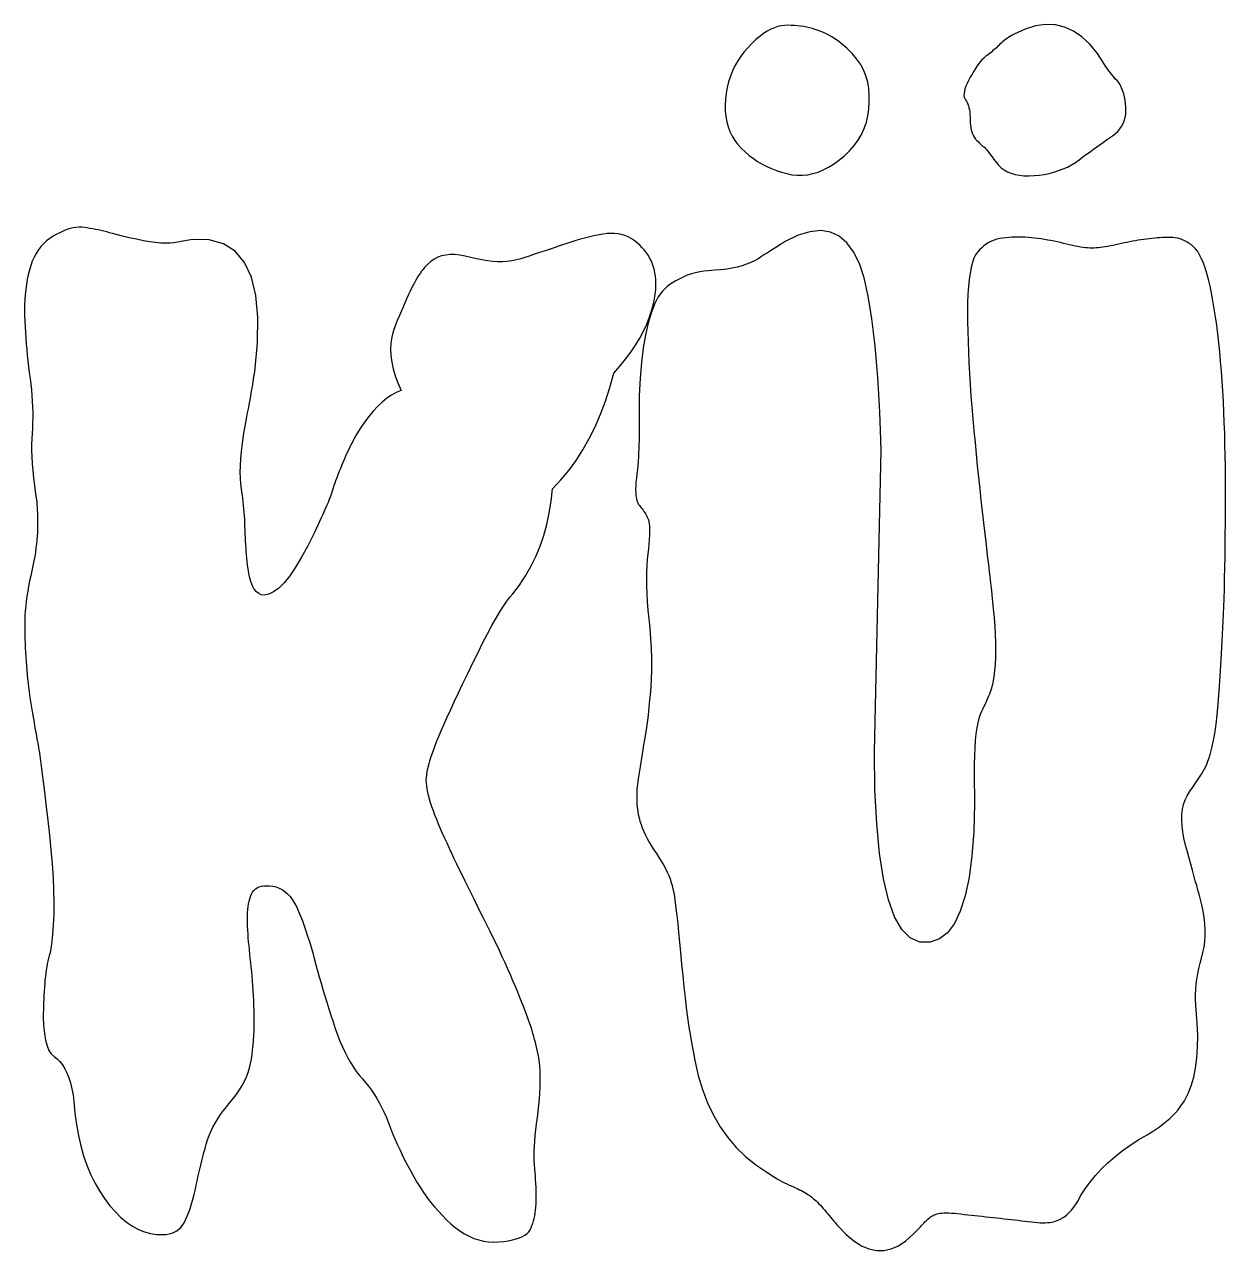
# Model space of a CAD drawing. Header units: millimetres. Extents: x 5 to 265, y 5 to 96.
# Drawn here: x 69.61 to 95.06, y 70.1 to 96.09 of the extents above; entities that cross this region are included whole.
import ezdxf

# ---------------------------------------------------------------- set-up
doc = ezdxf.new("R2010")
doc.units = ezdxf.units.MM

msp = doc.modelspace()

# ---------------------------------------------------------------- linework, layer by layer
at = {"layer": 'Schnitt'}
for points in [[(86.864, 95.725), (86.812, 95.762), (86.759, 95.796), (86.705, 95.829), (86.651, 95.859), (86.595, 95.888), (86.539, 95.914), (86.482, 95.939), (86.424, 95.962), (86.365, 95.982), (86.306, 96.001), (86.245, 96.017), (86.183, 96.031), (86.12, 96.043), (86.055, 96.053), (85.99, 96.06), (85.924, 96.065), (85.856, 96.068), (85.787, 96.069), (85.717, 96.067), (85.646, 96.06), (85.574, 96.044), (85.5, 96.019), (85.424, 95.986), (85.347, 95.944), (85.269, 95.893), (85.19, 95.833), (85.109, 95.765), (85.026, 95.688), (84.942, 95.602), (84.862, 95.51), (84.788, 95.414), (84.722, 95.314), (84.663, 95.21), (84.611, 95.102), (84.567, 94.99), (84.53, 94.874), (84.501, 94.754), (84.478, 94.631), (84.463, 94.503), (84.457, 94.376), (84.459, 94.254), (84.47, 94.137), (84.49, 94.025), (84.52, 93.918), (84.558, 93.817), (84.605, 93.72), (84.662, 93.628), (84.727, 93.542), (84.802, 93.461), (84.882, 93.384), (84.966, 93.313), (85.053, 93.247), (85.144, 93.186), (85.238, 93.129), (85.336, 93.078), (85.437, 93.033), (85.541, 92.992), (85.649, 92.956), (85.76, 92.925), (85.872, 92.903), (85.984, 92.891), (86.095, 92.891), (86.206, 92.903), (86.316, 92.925), (86.426, 92.959), (86.535, 93.004), (86.643, 93.06), (86.751, 93.128), (86.859, 93.207), (86.982, 93.306), (87.092, 93.41), (87.189, 93.52), (87.273, 93.635), (87.345, 93.756), (87.403, 93.883), (87.448, 94.016), (87.481, 94.154), (87.5, 94.297), (87.507, 94.447), (87.511, 94.591), (87.501, 94.731), (87.477, 94.866), (87.439, 94.997), (87.387, 95.123), (87.321, 95.245), (87.24, 95.362), (87.146, 95.475), (87.037, 95.583), (86.915, 95.687)], [(90.502, 95.838), (90.466, 95.815), (90.431, 95.791), (90.398, 95.768), (90.367, 95.744), (90.336, 95.719), (90.307, 95.694), (90.28, 95.67), (90.254, 95.644), (90.228, 95.619), (90.203, 95.595), (90.177, 95.571), (90.15, 95.547), (90.124, 95.525), (90.097, 95.502), (90.07, 95.481), (90.042, 95.459), (90.014, 95.439), (89.986, 95.419), (89.958, 95.397), (89.928, 95.369), (89.897, 95.337), (89.865, 95.299), (89.831, 95.257), (89.797, 95.209), (89.761, 95.157), (89.725, 95.099), (89.687, 95.036), (89.648, 94.968), (89.612, 94.9), (89.581, 94.836), (89.556, 94.777), (89.538, 94.722), (89.525, 94.672), (89.518, 94.627), (89.517, 94.585), (89.522, 94.549), (89.533, 94.517), (89.549, 94.489), (89.568, 94.462), (89.585, 94.432), (89.6, 94.398), (89.613, 94.361), (89.623, 94.32), (89.632, 94.276), (89.639, 94.229), (89.644, 94.178), (89.647, 94.124), (89.648, 94.066), (89.65, 94.009), (89.654, 93.954), (89.661, 93.903), (89.671, 93.854), (89.683, 93.809), (89.699, 93.767), (89.717, 93.728), (89.738, 93.692), (89.762, 93.659), (89.789, 93.63), (89.816, 93.603), (89.84, 93.579), (89.862, 93.558), (89.881, 93.539), (89.898, 93.524), (89.912, 93.511), (89.924, 93.501), (89.933, 93.494), (89.94, 93.49), (89.944, 93.489), (89.949, 93.485), (89.959, 93.476), (89.973, 93.46), (89.991, 93.437), (90.014, 93.408), (90.042, 93.372), (90.074, 93.33), (90.111, 93.281), (90.152, 93.226), (90.198, 93.165), (90.249, 93.104), (90.306, 93.05), (90.37, 93.003), (90.441, 92.964), (90.518, 92.932), (90.602, 92.908), (90.692, 92.89), (90.788, 92.881), (90.891, 92.878), (91.001, 92.883), (91.112, 92.894), (91.219, 92.91), (91.324, 92.931), (91.424, 92.957), (91.522, 92.989), (91.616, 93.025), (91.707, 93.066), (91.794, 93.113), (91.878, 93.164), (91.959, 93.221), (92.037, 93.279), (92.113, 93.336), (92.188, 93.391), (92.261, 93.444), (92.332, 93.496), (92.402, 93.546), (92.47, 93.594), (92.536, 93.64), (92.6, 93.685), (92.663, 93.728), (92.722, 93.772), (92.774, 93.82), (92.819, 93.872), (92.857, 93.927), (92.889, 93.985), (92.913, 94.048), (92.931, 94.114), (92.943, 94.184), (92.947, 94.257), (92.945, 94.334), (92.938, 94.411), (92.929, 94.483), (92.917, 94.55), (92.902, 94.614), (92.885, 94.672), (92.865, 94.726), (92.843, 94.776), (92.819, 94.821), (92.792, 94.862), (92.762, 94.898), (92.731, 94.931), (92.701, 94.965), (92.673, 94.999), (92.645, 95.033), (92.617, 95.067), (92.591, 95.1), (92.566, 95.134), (92.541, 95.168), (92.517, 95.202), (92.494, 95.236), (92.343, 95.47), (92.183, 95.667), (92.014, 95.827), (91.836, 95.948), (91.649, 96.032), (91.453, 96.078), (91.247, 96.086), (91.033, 96.056), (90.81, 95.989), (90.578, 95.884), (90.539, 95.861)], [(80.494, 74.255), (80.481, 74.318), (80.467, 74.381), (80.452, 74.444), (80.436, 74.508), (80.419, 74.571), (80.401, 74.635), (80.383, 74.7), (80.363, 74.764), (80.342, 74.832), (80.318, 74.905), (80.29, 74.984), (80.26, 75.069), (80.226, 75.159), (80.189, 75.255), (80.149, 75.356), (80.107, 75.463), (80.06, 75.576), (80.011, 75.694), (79.96, 75.817), (79.906, 75.941), (79.85, 76.067), (79.793, 76.195), (79.733, 76.325), (79.671, 76.457), (79.608, 76.591), (79.542, 76.727), (79.475, 76.865), (79.405, 77.005), (79.336, 77.144), (79.267, 77.281), (79.2, 77.416), (79.135, 77.548), (79.071, 77.677), (79.008, 77.804), (78.947, 77.929), (78.887, 78.051), (78.829, 78.17), (78.771, 78.287), (78.716, 78.401), (78.663, 78.513), (78.611, 78.623), (78.562, 78.731), (78.514, 78.836), (78.469, 78.939), (78.425, 79.04), (78.384, 79.139), (78.344, 79.235), (78.307, 79.329), (78.272, 79.42), (78.241, 79.507), (78.213, 79.591), (78.189, 79.67), (78.169, 79.745), (78.153, 79.816), (78.14, 79.884), (78.131, 79.947), (78.125, 80.006), (78.123, 80.062), (78.125, 80.118), (78.132, 80.18), (78.142, 80.247), (78.157, 80.319), (78.176, 80.397), (78.199, 80.48), (78.227, 80.568), (78.259, 80.662), (78.295, 80.761), (78.335, 80.865), (78.38, 80.978), (78.433, 81.104), (78.493, 81.242), (78.56, 81.392), (78.634, 81.555), (78.715, 81.731), (78.803, 81.918), (78.898, 82.118), (79, 82.331), (79.11, 82.556), (79.219, 82.778), (79.324, 82.984), (79.422, 83.173), (79.515, 83.345), (79.603, 83.5), (79.684, 83.638), (79.76, 83.759), (79.831, 83.863), (79.896, 83.95), (79.955, 84.021), (80.095, 84.205), (80.223, 84.399), (80.339, 84.6), (80.442, 84.81), (80.533, 85.028), (80.611, 85.255), (80.677, 85.49), (80.73, 85.734), (80.772, 85.986), (80.8, 86.247), (80.976, 86.434), (81.141, 86.634), (81.296, 86.846), (81.44, 87.072), (81.575, 87.311), (81.7, 87.562), (81.814, 87.827), (81.918, 88.104), (82.012, 88.395), (82.096, 88.698), (82.227, 88.845), (82.347, 88.993), (82.457, 89.141), (82.556, 89.289), (82.646, 89.438), (82.725, 89.588), (82.795, 89.738), (82.854, 89.889), (82.903, 90.04), (82.942, 90.192), (82.957, 90.265), (82.969, 90.337), (82.979, 90.408), (82.985, 90.478), (82.988, 90.548), (82.987, 90.616), (82.984, 90.684), (82.978, 90.751), (82.968, 90.817), (82.956, 90.882), (82.94, 90.946), (82.919, 91.009), (82.893, 91.07), (82.863, 91.13), (82.829, 91.189), (82.79, 91.246), (82.747, 91.301), (82.699, 91.356), (82.646, 91.408), (82.59, 91.46), (82.529, 91.507), (82.466, 91.548), (82.401, 91.583), (82.333, 91.611), (82.262, 91.632), (82.189, 91.648), (82.113, 91.656), (82.035, 91.658), (81.954, 91.654), (81.871, 91.643), (81.786, 91.628), (81.701, 91.611), (81.616, 91.593), (81.531, 91.573), (81.445, 91.551), (81.359, 91.528), (81.272, 91.503), (81.186, 91.476), (81.099, 91.448), (81.012, 91.418), (80.924, 91.387), (80.836, 91.356), (80.748, 91.326), (80.66, 91.296), (80.571, 91.266), (80.482, 91.237), (80.393, 91.208), (80.304, 91.179), (80.214, 91.15), (80.124, 91.122), (80.032, 91.097), (79.937, 91.078), (79.84, 91.065), (79.739, 91.059), (79.634, 91.058), (79.527, 91.064), (79.417, 91.076), (79.303, 91.095), (79.187, 91.119), (79.067, 91.15), (78.949, 91.179), (78.837, 91.198), (78.73, 91.208), (78.63, 91.209), (78.535, 91.199), (78.447, 91.18), (78.364, 91.152), (78.287, 91.114), (78.216, 91.066), (78.152, 91.009), (78.118, 90.974), (78.085, 90.937), (78.053, 90.897), (78.021, 90.856), (77.99, 90.812), (77.959, 90.766), (77.929, 90.717), (77.899, 90.666), (77.87, 90.613), (77.842, 90.558), (77.812, 90.499), (77.781, 90.434), (77.748, 90.363), (77.713, 90.285), (77.676, 90.202), (77.637, 90.114), (77.596, 90.019), (77.553, 89.918), (77.508, 89.811), (77.461, 89.699), (77.419, 89.581), (77.39, 89.459), (77.372, 89.333), (77.366, 89.203), (77.373, 89.068), (77.392, 88.93), (77.423, 88.787), (77.466, 88.639), (77.521, 88.488), (77.588, 88.332), (77.487, 88.287), (77.387, 88.231), (77.289, 88.163), (77.191, 88.084), (77.095, 87.994), (77, 87.893), (76.906, 87.78), (76.813, 87.656), (76.721, 87.521), (76.63, 87.374), (76.597, 87.312), (76.564, 87.25), (76.532, 87.188), (76.501, 87.126), (76.471, 87.064), (76.442, 87.002), (76.414, 86.94), (76.386, 86.878), (76.36, 86.816), (76.334, 86.754), (76.309, 86.693), (76.286, 86.634), (76.263, 86.576), (76.242, 86.52), (76.221, 86.465), (76.202, 86.413), (76.184, 86.362), (76.167, 86.312), (76.151, 86.265), (76.137, 86.219), (76.122, 86.172), (76.105, 86.123), (76.086, 86.071), (76.065, 86.016), (76.042, 85.958), (76.017, 85.898), (75.99, 85.834), (75.961, 85.768), (75.93, 85.699), (75.897, 85.627), (75.753, 85.317), (75.614, 85.039), (75.481, 84.794), (75.352, 84.581), (75.228, 84.401), (75.109, 84.254), (74.996, 84.14), (74.887, 84.058), (74.784, 84.009), (74.686, 83.993), (74.626, 84.001), (74.572, 84.024), (74.522, 84.064), (74.478, 84.119), (74.439, 84.19), (74.405, 84.277), (74.376, 84.379), (74.352, 84.498), (74.333, 84.632), (74.319, 84.782), (74.314, 84.85), (74.309, 84.919), (74.304, 84.99), (74.299, 85.061), (74.295, 85.134), (74.291, 85.208), (74.287, 85.283), (74.283, 85.359), (74.28, 85.436), (74.277, 85.514), (74.274, 85.593), (74.27, 85.67), (74.265, 85.746), (74.259, 85.821), (74.252, 85.895), (74.245, 85.967), (74.237, 86.039), (74.227, 86.109), (74.217, 86.179), (74.207, 86.247), (74.193, 86.353), (74.184, 86.47), (74.181, 86.597), (74.184, 86.734), (74.193, 86.881), (74.207, 87.038), (74.226, 87.206), (74.252, 87.383), (74.283, 87.571), (74.319, 87.769), (74.336, 87.854), (74.353, 87.942), (74.37, 88.032), (74.387, 88.125), (74.404, 88.219), (74.421, 88.316), (74.438, 88.416), (74.455, 88.517), (74.471, 88.621), (74.488, 88.727), (74.547, 89.342), (74.555, 89.882), (74.511, 90.345), (74.416, 90.733), (74.27, 91.044), (74.072, 91.28), (73.824, 91.439), (73.524, 91.522), (73.172, 91.529), (72.77, 91.46), (72.691, 91.452), (72.6, 91.45), (72.499, 91.454), (72.386, 91.464), (72.262, 91.481), (72.127, 91.504), (71.981, 91.533), (71.823, 91.568), (71.654, 91.61), (71.473, 91.657), (71.412, 91.674), (71.351, 91.689), (71.29, 91.704), (71.23, 91.718), (71.17, 91.731), (71.112, 91.743), (71.053, 91.755), (70.995, 91.765), (70.938, 91.775), (70.882, 91.784), (70.824, 91.79), (70.765, 91.79), (70.704, 91.785), (70.64, 91.775), (70.575, 91.759), (70.508, 91.738), (70.439, 91.712), (70.368, 91.68), (70.295, 91.643), (70.219, 91.601), (70.146, 91.553), (70.077, 91.5), (70.014, 91.441), (69.956, 91.378), (69.902, 91.308), (69.854, 91.234), (69.811, 91.154), (69.773, 91.069), (69.74, 90.978), (69.712, 90.882), (69.688, 90.783), (69.668, 90.681), (69.65, 90.578), (69.636, 90.472), (69.624, 90.364), (69.616, 90.255), (69.611, 90.144), (69.609, 90.03), (69.61, 89.915), (69.614, 89.797), (69.62, 89.679), (69.627, 89.56), (69.636, 89.44), (69.645, 89.32), (69.656, 89.199), (69.668, 89.077), (69.681, 88.955), (69.695, 88.833), (69.71, 88.709), (69.726, 88.586), (69.742, 88.462), (69.755, 88.341), (69.766, 88.22), (69.774, 88.101), (69.779, 87.983), (69.782, 87.867), (69.783, 87.752), (69.78, 87.639), (69.776, 87.527), (69.769, 87.416), (69.762, 87.303), (69.759, 87.182), (69.76, 87.055), (69.764, 86.92), (69.772, 86.779), (69.784, 86.63), (69.799, 86.475), (69.818, 86.312), (69.841, 86.142), (69.867, 85.965), (69.872, 85.908), (69.877, 85.849), (69.88, 85.789), (69.883, 85.726), (69.885, 85.662), (69.886, 85.597), (69.886, 85.529), (69.885, 85.46), (69.884, 85.39), (69.881, 85.317), (69.877, 85.242), (69.871, 85.163), (69.863, 85.081), (69.852, 84.995), (69.839, 84.905), (69.824, 84.812), (69.806, 84.715), (69.787, 84.614), (69.765, 84.509), (69.74, 84.401), (69.716, 84.292), (69.695, 84.184), (69.676, 84.077), (69.659, 83.971), (69.645, 83.866), (69.634, 83.762), (69.625, 83.66), (69.619, 83.558), (69.615, 83.458), (69.614, 83.359), (69.614, 83.26), (69.615, 83.163), (69.617, 83.065), (69.62, 82.969), (69.624, 82.873), (69.629, 82.777), (69.634, 82.682), (69.641, 82.588), (69.648, 82.494), (69.656, 82.401), (69.665, 82.308), (69.674, 82.217), (69.684, 82.127), (69.694, 82.038), (69.705, 81.95), (69.717, 81.863), (69.729, 81.777), (69.742, 81.693), (69.755, 81.609), (69.769, 81.527), (69.783, 81.447), (69.796, 81.368), (69.81, 81.292), (69.823, 81.218), (69.836, 81.147), (69.848, 81.077), (69.86, 81.01), (69.872, 80.946), (69.884, 80.883), (69.895, 80.823), (69.908, 80.75), (69.923, 80.651), (69.941, 80.526), (69.961, 80.374), (69.983, 80.196), (70.009, 79.991), (70.036, 79.76), (70.067, 79.502), (70.1, 79.217), (70.135, 78.907), (70.168, 78.59), (70.194, 78.288), (70.213, 78.002), (70.225, 77.73), (70.23, 77.473), (70.228, 77.231), (70.219, 77.004), (70.203, 76.792), (70.179, 76.595), (70.149, 76.413), (70.133, 76.356), (70.117, 76.297), (70.103, 76.236), (70.09, 76.174), (70.079, 76.11), (70.068, 76.044), (70.058, 75.977), (70.05, 75.908), (70.042, 75.837), (70.036, 75.765), (70.018, 75.506), (70.008, 75.27), (70.007, 75.057), (70.014, 74.868), (70.029, 74.701), (70.053, 74.558), (70.086, 74.437), (70.126, 74.34), (70.176, 74.266), (70.234, 74.215), (70.299, 74.165), (70.359, 74.105), (70.414, 74.034), (70.463, 73.954), (70.508, 73.863), (70.548, 73.762), (70.583, 73.651), (70.612, 73.53), (70.637, 73.398), (70.656, 73.257), (70.678, 73.008), (70.709, 72.769), (70.75, 72.539), (70.8, 72.319), (70.86, 72.109), (70.93, 71.908), (71.009, 71.716), (71.098, 71.535), (71.196, 71.363), (71.304, 71.2), (71.418, 71.05), (71.534, 70.917), (71.653, 70.8), (71.773, 70.7), (71.896, 70.615), (72.021, 70.547), (72.149, 70.496), (72.278, 70.461), (72.41, 70.442), (72.544, 70.439), (72.61, 70.442), (72.671, 70.452), (72.729, 70.467), (72.783, 70.489), (72.833, 70.517), (72.879, 70.551), (72.921, 70.591), (72.959, 70.638), (72.993, 70.69), (73.023, 70.749), (73.051, 70.812), (73.077, 70.878), (73.103, 70.945), (73.127, 71.015), (73.15, 71.087), (73.172, 71.162), (73.193, 71.238), (73.213, 71.317), (73.231, 71.398), (73.249, 71.482), (73.266, 71.567), (73.284, 71.652), (73.303, 71.738), (73.323, 71.824), (73.344, 71.911), (73.365, 71.999), (73.388, 72.087), (73.411, 72.176), (73.435, 72.265), (73.46, 72.355), (73.488, 72.445), (73.521, 72.535), (73.559, 72.625), (73.602, 72.714), (73.65, 72.803), (73.703, 72.891), (73.762, 72.98), (73.825, 73.068), (73.894, 73.155), (73.967, 73.243), (74.04, 73.331), (74.107, 73.419), (74.167, 73.509), (74.222, 73.599), (74.27, 73.69), (74.312, 73.782), (74.348, 73.875), (74.377, 73.969), (74.401, 74.063), (74.418, 74.159), (74.431, 74.255), (74.443, 74.353), (74.453, 74.452), (74.461, 74.553), (74.467, 74.655), (74.472, 74.759), (74.475, 74.864), (74.477, 74.97), (74.476, 75.078), (74.474, 75.187), (74.471, 75.296), (74.467, 75.404), (74.462, 75.509), (74.456, 75.613), (74.45, 75.715), (74.442, 75.816), (74.434, 75.915), (74.425, 76.012), (74.415, 76.108), (74.404, 76.202), (74.393, 76.294), (74.383, 76.384), (74.374, 76.473), (74.366, 76.56), (74.358, 76.645), (74.351, 76.729), (74.346, 76.811), (74.341, 76.891), (74.337, 76.97), (74.333, 77.047), (74.332, 77.121), (74.332, 77.193), (74.335, 77.261), (74.34, 77.326), (74.348, 77.389), (74.357, 77.448), (74.369, 77.504), (74.383, 77.556), (74.399, 77.606), (74.418, 77.653), (74.44, 77.695), (74.468, 77.732), (74.5, 77.763), (74.537, 77.788), (74.58, 77.808), (74.628, 77.822), (74.68, 77.83), (74.738, 77.833), (74.801, 77.83), (74.869, 77.822), (74.938, 77.806), (75.003, 77.782), (75.066, 77.75), (75.126, 77.709), (75.182, 77.66), (75.236, 77.602), (75.286, 77.536), (75.333, 77.461), (75.377, 77.378), (75.418, 77.286), (75.457, 77.189), (75.496, 77.088), (75.534, 76.984), (75.572, 76.876), (75.608, 76.765), (75.645, 76.651), (75.681, 76.533), (75.716, 76.412), (75.75, 76.287), (75.785, 76.159), (75.819, 76.029), (75.855, 75.898), (75.892, 75.765), (75.931, 75.632), (75.971, 75.497), (76.013, 75.361), (76.056, 75.224), (76.1, 75.086), (76.146, 74.947), (76.193, 74.807), (76.242, 74.669), (76.293, 74.539), (76.346, 74.415), (76.401, 74.297), (76.457, 74.187), (76.516, 74.083), (76.577, 73.986), (76.64, 73.896), (76.704, 73.813), (76.771, 73.736), (76.837, 73.661), (76.901, 73.582), (76.962, 73.498), (77.021, 73.411), (77.077, 73.32), (77.131, 73.225), (77.182, 73.127), (77.231, 73.024), (77.277, 72.917), (77.32, 72.806), (77.364, 72.693), (77.409, 72.58), (77.457, 72.467), (77.507, 72.353), (77.56, 72.239), (77.614, 72.125), (77.671, 72.01), (77.731, 71.895), (77.792, 71.78), (77.856, 71.665), (77.922, 71.551), (77.991, 71.44), (78.063, 71.332), (78.137, 71.228), (78.215, 71.126), (78.295, 71.028), (78.378, 70.932), (78.464, 70.84), (78.553, 70.751), (78.645, 70.665), (78.738, 70.585), (78.834, 70.514), (78.931, 70.453), (79.03, 70.401), (79.131, 70.358), (79.233, 70.325), (79.337, 70.301), (79.443, 70.286), (79.55, 70.28), (79.659, 70.284), (79.765, 70.294), (79.861, 70.308), (79.949, 70.325), (80.029, 70.345), (80.099, 70.369), (80.161, 70.396), (80.214, 70.426), (80.259, 70.46), (80.294, 70.497), (80.321, 70.538), (80.343, 70.581), (80.362, 70.627), (80.38, 70.676), (80.396, 70.727), (80.409, 70.781), (80.421, 70.837), (80.431, 70.896), (80.438, 70.957), (80.444, 71.021), (80.448, 71.087), (80.45, 71.156), (80.451, 71.225), (80.451, 71.296), (80.45, 71.369), (80.448, 71.443), (80.445, 71.518), (80.44, 71.595), (80.435, 71.673), (80.428, 71.753), (80.42, 71.834), (80.413, 71.918), (80.409, 72.008), (80.407, 72.103), (80.409, 72.204), (80.413, 72.309), (80.42, 72.421), (80.43, 72.537), (80.442, 72.659), (80.458, 72.786), (80.476, 72.919), (80.494, 73.053), (80.509, 73.184), (80.521, 73.312), (80.53, 73.437), (80.536, 73.56), (80.539, 73.68), (80.538, 73.797), (80.535, 73.911), (80.528, 74.022), (80.518, 74.13), (80.507, 74.193)], [(87.731, 87.872), (87.711, 88.248), (87.688, 88.606), (87.662, 88.945), (87.632, 89.265), (87.598, 89.567), (87.562, 89.85), (87.522, 90.115), (87.478, 90.361), (87.4, 90.717), (87.3, 91.019), (87.179, 91.267), (87.037, 91.461), (86.873, 91.601), (86.687, 91.686), (86.48, 91.718), (86.252, 91.695), (86.002, 91.619), (85.731, 91.488), (85.685, 91.459), (85.636, 91.428), (85.585, 91.396), (85.531, 91.362), (85.474, 91.326), (85.415, 91.289), (85.354, 91.249), (85.29, 91.209), (85.223, 91.166), (85.154, 91.122), (85.08, 91.079), (84.999, 91.039), (84.911, 91.004), (84.816, 90.973), (84.713, 90.946), (84.604, 90.922), (84.488, 90.903), (84.365, 90.887), (84.234, 90.876), (84.097, 90.868), (84.007, 90.86), (83.918, 90.846), (83.829, 90.826), (83.741, 90.801), (83.653, 90.77), (83.566, 90.733), (83.48, 90.691), (83.394, 90.643), (83.308, 90.589), (83.224, 90.53), (83.126, 90.436), (83.038, 90.311), (82.957, 90.156), (82.885, 89.971), (82.822, 89.755), (82.767, 89.509), (82.721, 89.232), (82.683, 88.925), (82.653, 88.587), (82.632, 88.219), (82.632, 88.13), (82.632, 88.04), (82.632, 87.951), (82.632, 87.863), (82.632, 87.776), (82.632, 87.689), (82.632, 87.602), (82.632, 87.516), (82.632, 87.431), (82.632, 87.346), (82.631, 87.261), (82.63, 87.176), (82.627, 87.09), (82.623, 87.003), (82.618, 86.916), (82.612, 86.829), (82.604, 86.74), (82.596, 86.652), (82.586, 86.562), (82.575, 86.472), (82.566, 86.385), (82.56, 86.304), (82.558, 86.23), (82.56, 86.161), (82.565, 86.099), (82.574, 86.043), (82.586, 85.993), (82.603, 85.949), (82.622, 85.912), (82.646, 85.881), (82.671, 85.852), (82.694, 85.824), (82.716, 85.795), (82.736, 85.766), (82.755, 85.736), (82.773, 85.707), (82.789, 85.677), (82.804, 85.646), (82.817, 85.616), (82.829, 85.585), (82.839, 85.55), (82.847, 85.506), (82.851, 85.455), (82.854, 85.395), (82.854, 85.328), (82.851, 85.252), (82.846, 85.168), (82.838, 85.075), (82.828, 84.975), (82.815, 84.866), (82.803, 84.749), (82.794, 84.623), (82.789, 84.488), (82.788, 84.343), (82.79, 84.19), (82.796, 84.028), (82.806, 83.856), (82.819, 83.676), (82.837, 83.487), (82.857, 83.288), (82.876, 83.082), (82.889, 82.869), (82.894, 82.649), (82.893, 82.423), (82.885, 82.189), (82.871, 81.949), (82.849, 81.702), (82.821, 81.449), (82.786, 81.188), (82.745, 80.921), (82.728, 80.821), (82.712, 80.723), (82.696, 80.627), (82.681, 80.534), (82.667, 80.442), (82.653, 80.353), (82.64, 80.267), (82.627, 80.182), (82.615, 80.1), (82.604, 80.02), (82.594, 79.941), (82.587, 79.864), (82.583, 79.787), (82.581, 79.711), (82.583, 79.636), (82.587, 79.561), (82.594, 79.488), (82.604, 79.416), (82.616, 79.344), (82.632, 79.273), (82.651, 79.202), (82.674, 79.13), (82.7, 79.057), (82.731, 78.982), (82.766, 78.907), (82.804, 78.83), (82.847, 78.752), (82.893, 78.673), (82.944, 78.593), (82.998, 78.512), (83.052, 78.431), (83.102, 78.352), (83.148, 78.273), (83.19, 78.197), (83.227, 78.121), (83.26, 78.047), (83.289, 77.975), (83.314, 77.904), (83.334, 77.834), (83.35, 77.765), (83.365, 77.689), (83.38, 77.594), (83.396, 77.48), (83.413, 77.348), (83.431, 77.198), (83.45, 77.03), (83.47, 76.843), (83.49, 76.638), (83.511, 76.415), (83.534, 76.173), (83.557, 75.927), (83.581, 75.69), (83.606, 75.463), (83.633, 75.245), (83.66, 75.036), (83.689, 74.836), (83.719, 74.646), (83.75, 74.465), (83.782, 74.293), (83.815, 74.13), (83.886, 73.813), (83.975, 73.513), (84.082, 73.231), (84.208, 72.967), (84.351, 72.722), (84.512, 72.494), (84.691, 72.284), (84.888, 72.093), (85.104, 71.919), (85.337, 71.764), (85.393, 71.725), (85.448, 71.689), (85.502, 71.654), (85.556, 71.622), (85.608, 71.591), (85.66, 71.562), (85.711, 71.536), (85.761, 71.511), (85.81, 71.488), (85.858, 71.468), (85.905, 71.448), (85.95, 71.428), (85.993, 71.408), (86.034, 71.389), (86.073, 71.369), (86.11, 71.349), (86.145, 71.33), (86.178, 71.31), (86.209, 71.29), (86.239, 71.27), (86.267, 71.25), (86.296, 71.228), (86.324, 71.204), (86.354, 71.178), (86.383, 71.151), (86.413, 71.122), (86.443, 71.091), (86.473, 71.059), (86.504, 71.024), (86.534, 70.989), (86.566, 70.952), (86.597, 70.915), (86.629, 70.877), (86.661, 70.84), (86.693, 70.802), (86.726, 70.764), (86.758, 70.725), (86.791, 70.687), (86.825, 70.648), (86.859, 70.608), (87.021, 70.439), (87.183, 70.304), (87.344, 70.202), (87.503, 70.135), (87.662, 70.101), (87.819, 70.101), (87.975, 70.135), (88.13, 70.202), (88.284, 70.304), (88.436, 70.439), (88.464, 70.467), (88.492, 70.495), (88.518, 70.522), (88.545, 70.55), (88.57, 70.577), (88.595, 70.603), (88.62, 70.63), (88.644, 70.656), (88.667, 70.681), (88.69, 70.707), (88.713, 70.731), (88.736, 70.754), (88.76, 70.775), (88.785, 70.795), (88.81, 70.813), (88.835, 70.829), (88.862, 70.843), (88.888, 70.856), (88.916, 70.867), (88.944, 70.876), (88.974, 70.884), (89.009, 70.889), (89.048, 70.894), (89.092, 70.896), (89.141, 70.897), (89.194, 70.896), (89.251, 70.894), (89.313, 70.889), (89.38, 70.884), (89.451, 70.876), (89.524, 70.867), (89.599, 70.859), (89.673, 70.851), (89.748, 70.842), (89.824, 70.834), (89.901, 70.825), (89.978, 70.817), (90.055, 70.808), (90.133, 70.8), (90.212, 70.791), (90.29, 70.783), (90.367, 70.774), (90.443, 70.766), (90.518, 70.758), (90.592, 70.749), (90.665, 70.741), (90.736, 70.732), (90.807, 70.724), (90.876, 70.715), (90.944, 70.707), (91.01, 70.699), (91.073, 70.694), (91.132, 70.69), (91.188, 70.689), (91.24, 70.689), (91.289, 70.692), (91.335, 70.696), (91.377, 70.702), (91.416, 70.711), (91.452, 70.721), (91.513, 70.742), (91.572, 70.769), (91.63, 70.805), (91.686, 70.847), (91.74, 70.897), (91.793, 70.954), (91.844, 71.019), (91.893, 71.091), (91.941, 71.17), (91.987, 71.256), (92.082, 71.406), (92.188, 71.552), (92.303, 71.693), (92.429, 71.829), (92.565, 71.961), (92.71, 72.088), (92.867, 72.211), (93.033, 72.329), (93.209, 72.443), (93.396, 72.553), (93.489, 72.609), (93.577, 72.666), (93.66, 72.724), (93.738, 72.782), (93.811, 72.841), (93.879, 72.901), (93.942, 72.961), (94, 73.021), (94.053, 73.083), (94.1, 73.144), (94.19, 73.276), (94.267, 73.425), (94.332, 73.59), (94.384, 73.771), (94.424, 73.968), (94.452, 74.182), (94.467, 74.413), (94.47, 74.659), (94.46, 74.922), (94.438, 75.201), (94.429, 75.309), (94.425, 75.417), (94.425, 75.525), (94.429, 75.634), (94.438, 75.744), (94.452, 75.854), (94.47, 75.965), (94.492, 76.076), (94.52, 76.188), (94.551, 76.3), (94.581, 76.414), (94.604, 76.531), (94.62, 76.651), (94.628, 76.774), (94.629, 76.899), (94.622, 77.027), (94.608, 77.158), (94.587, 77.292), (94.559, 77.429), (94.523, 77.568), (94.5, 77.65), (94.474, 77.74), (94.448, 77.835), (94.419, 77.938), (94.389, 78.047), (94.357, 78.163), (94.324, 78.286), (94.288, 78.416), (94.252, 78.552), (94.213, 78.695), (94.178, 78.838), (94.153, 78.975), (94.138, 79.104), (94.132, 79.227), (94.135, 79.343), (94.149, 79.453), (94.172, 79.555), (94.204, 79.651), (94.246, 79.74), (94.297, 79.822), (94.326, 79.862), (94.354, 79.902), (94.382, 79.943), (94.41, 79.985), (94.438, 80.027), (94.467, 80.069), (94.495, 80.112), (94.523, 80.156), (94.551, 80.2), (94.579, 80.245), (94.607, 80.293), (94.634, 80.347), (94.66, 80.406), (94.685, 80.471), (94.71, 80.541), (94.733, 80.617), (94.756, 80.699), (94.778, 80.786), (94.799, 80.879), (94.819, 80.978), (94.839, 81.098), (94.859, 81.257), (94.879, 81.454), (94.9, 81.69), (94.921, 81.964), (94.942, 82.276), (94.964, 82.627), (94.986, 83.016), (95.008, 83.443), (95.03, 83.908), (95.035, 84.129), (95.04, 84.353), (95.044, 84.579), (95.048, 84.808), (95.051, 85.039), (95.054, 85.273), (95.056, 85.509), (95.057, 85.748), (95.058, 85.989), (95.058, 86.233), (95.058, 86.476), (95.055, 86.717), (95.052, 86.954), (95.047, 87.189), (95.041, 87.42), (95.033, 87.648), (95.024, 87.873), (95.013, 88.095), (95.001, 88.314), (94.988, 88.529), (94.973, 88.741), (94.956, 88.946), (94.938, 89.146), (94.918, 89.341), (94.896, 89.53), (94.873, 89.713), (94.848, 89.89), (94.821, 90.062), (94.793, 90.229), (94.762, 90.389), (94.731, 90.541), (94.698, 90.681), (94.663, 90.809), (94.627, 90.926), (94.59, 91.03), (94.551, 91.123), (94.511, 91.204), (94.469, 91.273), (94.426, 91.33), (94.382, 91.375), (94.336, 91.413), (94.29, 91.446), (94.243, 91.476), (94.195, 91.502), (94.146, 91.523), (94.096, 91.541), (94.046, 91.555), (93.994, 91.565), (93.942, 91.571), (93.889, 91.573), (93.835, 91.572), (93.781, 91.571), (93.726, 91.569), (93.67, 91.566), (93.614, 91.562), (93.558, 91.557), (93.5, 91.552), (93.443, 91.546), (93.384, 91.538), (93.325, 91.53), (93.266, 91.522), (93.207, 91.512), (93.148, 91.502), (93.089, 91.492), (93.029, 91.481), (92.97, 91.469), (92.911, 91.457), (92.852, 91.445), (92.793, 91.431), (92.734, 91.418), (92.675, 91.404), (92.619, 91.392), (92.564, 91.382), (92.51, 91.373), (92.459, 91.365), (92.409, 91.358), (92.361, 91.354), (92.314, 91.35), (92.27, 91.348), (92.226, 91.347), (92.183, 91.348), (92.137, 91.351), (92.089, 91.355), (92.039, 91.361), (91.987, 91.368), (91.932, 91.378), (91.875, 91.389), (91.816, 91.401), (91.755, 91.416), (91.691, 91.432), (91.626, 91.448), (91.56, 91.464), (91.494, 91.479), (91.427, 91.493), (91.36, 91.506), (91.292, 91.518), (91.224, 91.529), (91.155, 91.54), (91.085, 91.55), (91.015, 91.559), (90.945, 91.566), (90.875, 91.572), (90.806, 91.576), (90.737, 91.579), (90.67, 91.58), (90.602, 91.579), (90.535, 91.576), (90.469, 91.572), (90.404, 91.566), (90.338, 91.559), (90.275, 91.548), (90.213, 91.533), (90.154, 91.514), (90.097, 91.491), (90.043, 91.463), (89.99, 91.432), (89.94, 91.396), (89.892, 91.356), (89.846, 91.311), (89.803, 91.263), (89.763, 91.204), (89.727, 91.131), (89.695, 91.042), (89.668, 90.938), (89.645, 90.819), (89.626, 90.684), (89.611, 90.535), (89.6, 90.37), (89.594, 90.19), (89.592, 89.995), (89.593, 89.789), (89.596, 89.579), (89.602, 89.364), (89.61, 89.145), (89.62, 88.92), (89.632, 88.691), (89.647, 88.457), (89.664, 88.218), (89.683, 87.975), (89.704, 87.726), (89.727, 87.476), (89.751, 87.228), (89.775, 86.98), (89.799, 86.734), (89.824, 86.49), (89.85, 86.247), (89.876, 86.005), (89.903, 85.765), (89.93, 85.526), (89.958, 85.289), (89.985, 85.058), (90.011, 84.839), (90.035, 84.632), (90.057, 84.437), (90.078, 84.253), (90.097, 84.082), (90.114, 83.922), (90.129, 83.774), (90.143, 83.638), (90.155, 83.514), (90.17, 83.331), (90.18, 83.156), (90.186, 82.989), (90.187, 82.828), (90.183, 82.675), (90.176, 82.53), (90.163, 82.391), (90.146, 82.26), (90.125, 82.137), (90.099, 82.02), (90.087, 81.98), (90.072, 81.937), (90.056, 81.893), (90.038, 81.847), (90.018, 81.798), (89.996, 81.748), (89.972, 81.696), (89.946, 81.642), (89.918, 81.585), (89.888, 81.527), (89.858, 81.461), (89.832, 81.38), (89.809, 81.285), (89.788, 81.176), (89.771, 81.052), (89.757, 80.913), (89.747, 80.761), (89.739, 80.594), (89.734, 80.413), (89.733, 80.217), (89.739, 79.567), (89.723, 78.983), (89.684, 78.463), (89.624, 78.008), (89.542, 77.617), (89.438, 77.292), (89.313, 77.031), (89.165, 76.836), (88.995, 76.705), (88.803, 76.638), (88.578, 76.638), (88.377, 76.727), (88.199, 76.906), (88.045, 77.175), (87.915, 77.533), (87.809, 77.981), (87.726, 78.518), (87.667, 79.145), (87.631, 79.862), (87.619, 80.668), (87.76, 87.064), (87.747, 87.478)]]:
    msp.add_lwpolyline(points, close=True, dxfattribs=at)

doc.saveas('drawing.dxf')
